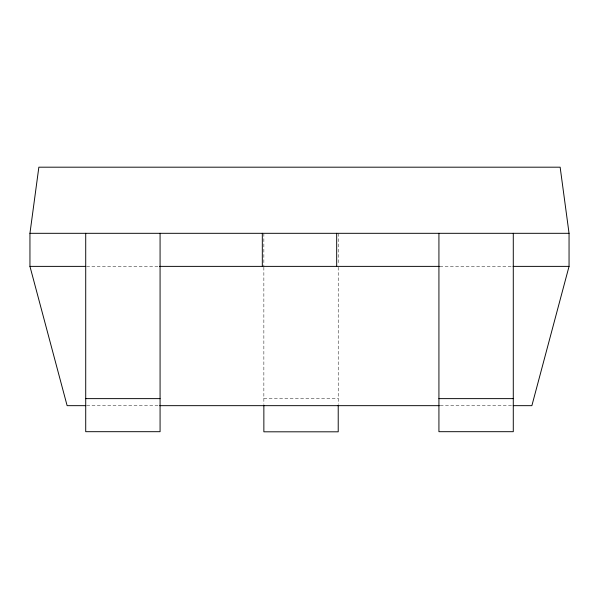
<?xml version="1.0" encoding="UTF-8"?>
<svg xmlns="http://www.w3.org/2000/svg" width="599" height="599" viewBox="0 0 599 599"><rect width="100%" height="100%" fill="white"/><g stroke="black" fill="none" stroke-linecap="round" stroke-linejoin="round"><path stroke-width="0.45" stroke-dasharray="3 2.25" d="M86.645 266.375L159.147 266.375M439.853 266.375L512.355 266.375M263.859 398.754L338.218 398.754M86.765 405.665L158.765 405.665M440.235 405.665L512.235 405.665M338.218 233.438L338.218 264.661M338.218 267.251L338.218 404.265M263.859 233.438L263.859 266.503M263.859 267.251L263.859 404.265"/><path stroke-width="0.9" d="M85.829 405.665L67.125 405.665L29.95 266.375L29.95 233.311L38.853 167.188L560.147 167.188L569.05 233.311L569.05 266.375L531.875 405.665L513.171 405.665M29.95 233.311L569.05 233.311M29.95 266.375L85.717 266.375M159.536 266.375L439.337 266.375M513.058 266.375L569.05 266.375M85.717 398.627L160.075 398.627M438.925 398.627L513.283 398.627M159.701 405.665L439.299 405.665M513.283 233.311L513.283 431.692L438.925 431.692L438.925 233.311M338.218 405.179L338.218 431.812L263.859 431.812L263.859 405.179M336.683 233.311L336.683 266.375M262.317 233.311L262.317 266.375M160.075 233.311L160.075 431.692L85.717 431.692L85.717 233.311"/></g></svg>
